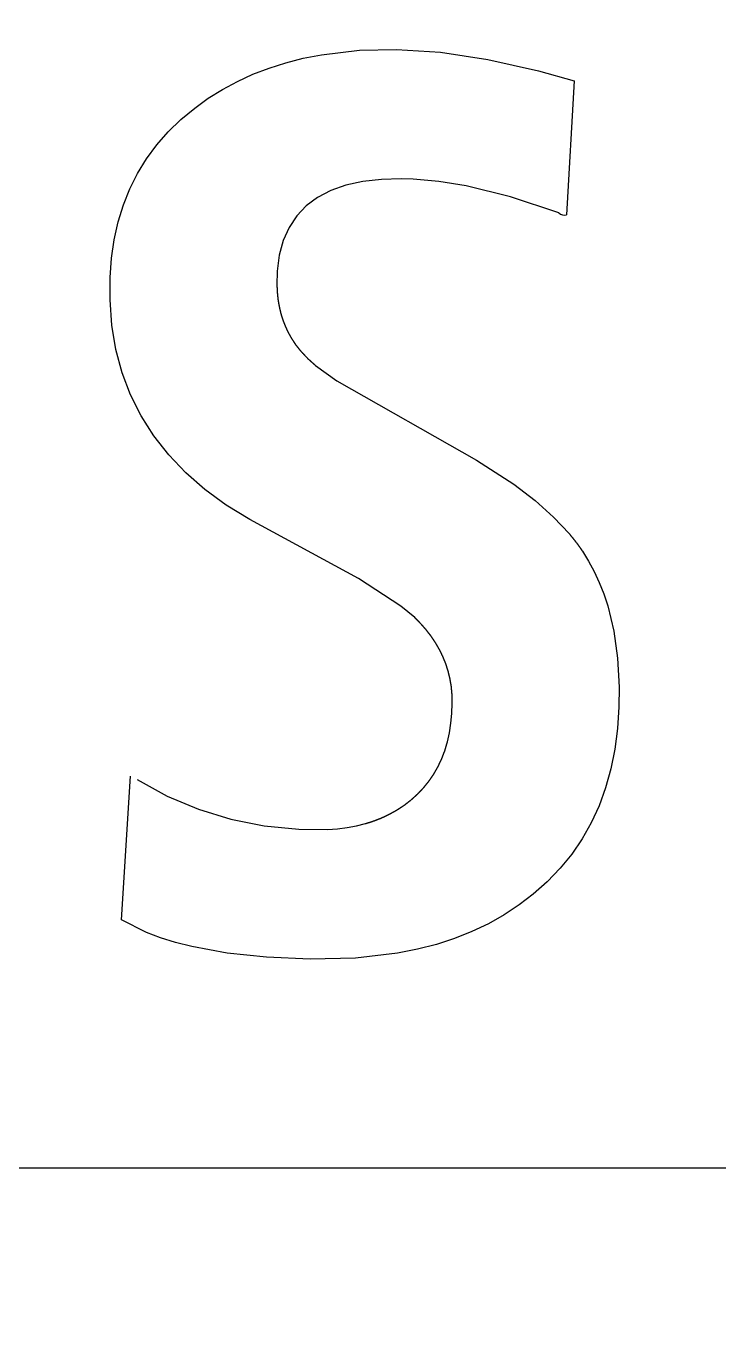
# Model space of a CAD drawing. Header units: millimetres. Extents: x -56261 to 196039, y 9480 to 100001.
# Drawn here: x 33830.381 to 33832.52, y 95866.64 to 95870.694 of the extents above; entities that cross this region are included whole.
import ezdxf

# ---------------------------------------------------------------- set-up
doc = ezdxf.new("R2010")
doc.units = ezdxf.units.MM
doc.set_wipeout_variables(frame=1)
doc.layers.add('SS-AIRCON', color=5, linetype='Continuous')
doc.layers.add('SS-TEXT', color=7, linetype='Continuous')

# ---------------------------------------------------------------- blocks, each defined once
blk = doc.blocks.new('I48T')
at = {"layer": 'SS-AIRCON', "color": 0, "linetype": 'Continuous'}
for p, q in [((-212.9999, -191.04143), (-202, -191.04143)), ((-209.244, -192.03148), (-209.1544, -192.01376)), ((-209.1544, -192.01376), (-208.9643, -191.9917)), ((-208.9643, -191.9917), (-208.7596, -191.98723)), ((-208.7596, -191.98723), (-208.5619, -191.9954)), ((-208.5619, -191.9954), (-208.3832, -192.01423)), ((-208.3832, -192.01423), (-208.2233, -192.04372)), ((-209.4904, -192.11147), (-209.412, -192.08033)), ((-209.412, -192.08033), (-209.3298, -192.05367)), ((-209.3298, -192.05367), (-209.244, -192.03148)), ((-208.2233, -192.04372), (-208.1505, -192.06247)), ((-208.1505, -192.06247), (-208.0824, -192.08389)), ((-208.0824, -192.08389), (-208.019, -192.10798)), ((-209.6362, -192.18719), (-209.5652, -192.14708)), ((-209.5652, -192.14708), (-209.4904, -192.11147)), ((-208.019, -192.10798), (-207.9064, -192.16418)), ((-209.7036, -192.23178), (-209.6362, -192.18719)), ((-207.9064, -192.16418), (-207.9459, -192.81343)), ((-209.7672, -192.28086), (-209.7036, -192.23178)), ((-209.8308, -192.33696), (-209.7672, -192.28086)), ((-209.8892, -192.39744), (-209.8308, -192.33696)), ((-209.9417, -192.46203), (-209.8892, -192.39744)), ((-209.9885, -192.53075), (-209.9417, -192.46203)), ((-210.0296, -192.60359), (-209.9885, -192.53075)), ((-210.0649, -192.68055), (-210.0296, -192.60359)), ((-208.968, -192.58944), (-209.0084, -192.59955)), ((-208.9259, -192.58162), (-208.968, -192.58944)), ((-208.8822, -192.57609), (-208.9259, -192.58162)), ((-208.8368, -192.57286), (-208.8822, -192.57609)), ((-208.7072, -192.57403), (-208.8368, -192.57286)), ((-208.5514, -192.58936), (-208.7072, -192.57403)), ((-208.4005, -192.6195), (-208.5514, -192.58936)), ((-208.2543, -192.66445), (-208.4005, -192.6195)), ((-210.0944, -192.76164), (-210.0649, -192.68055)), ((-208.1129, -192.72418), (-208.2543, -192.66445)), ((-207.9765, -192.79868), (-208.1129, -192.72418)), ((-210.1182, -192.84685), (-210.0944, -192.76164)), ((-210.1362, -192.93621), (-210.1182, -192.84685)), ((-210.1485, -193.0297), (-210.1362, -192.93621)), ((-209.3797, -192.96931), (-209.3889, -193.0103)), ((-210.155, -193.12732), (-210.1485, -193.0297)), ((-209.3889, -193.0103), (-209.3955, -193.05316)), ((-209.3996, -193.09788), (-209.4013, -193.14447)), ((-209.3955, -193.05316), (-209.3996, -193.09788)), ((-210.156, -193.21639), (-210.155, -193.12732)), ((-210.149, -193.34758), (-210.156, -193.21639)), ((-210.1316, -193.47017), (-210.149, -193.34758)), ((-210.104, -193.58418), (-210.1316, -193.47017)), ((-209.2315, -193.53136), (-209.1685, -193.58337)), ((-210.0863, -193.63796), (-210.104, -193.58418)), ((-209.1685, -193.58337), (-208.9778, -193.70816)), ((-210.0661, -193.6896), (-210.0863, -193.63796)), ((-210.0433, -193.73909), (-210.0661, -193.6896)), ((-210.0179, -193.78645), (-210.0433, -193.73909)), ((-208.9778, -193.70816), (-208.486, -193.97411)), ((-209.99, -193.83167), (-210.0179, -193.78645)), ((-209.8597, -193.98547), (-209.9309, -193.90955)), ((-209.7758, -194.06038), (-209.8597, -193.98547)), ((-208.486, -193.97411), (-208.3796, -194.03994)), ((-208.3796, -194.03994), (-208.283, -194.11068)), ((-209.6792, -194.1343), (-209.7758, -194.06038)), ((-209.5107, -194.2433), (-209.6792, -194.1343)), ((-208.283, -194.11068), (-208.1962, -194.18634)), ((-208.1962, -194.18634), (-208.1192, -194.26691)), ((-208.8789, -194.60178), (-209.5107, -194.2433)), ((-208.1192, -194.26691), (-208.052, -194.35238)), ((-208.052, -194.35238), (-207.9945, -194.44276)), ((-207.9945, -194.44276), (-207.9469, -194.53805)), ((-207.9469, -194.53805), (-207.909, -194.63824)), ((-208.7829, -194.67111), (-208.8789, -194.60178)), ((-207.909, -194.63824), (-207.881, -194.74333)), ((-207.881, -194.74333), (-207.8627, -194.85331)), ((-207.8627, -194.85331), (-207.8541, -194.96819)), ((-207.8541, -194.96819), (-207.8546, -195.06855)), ((-208.61, -195.09677), (-208.6084, -195.03397)), ((-208.6195, -195.16997), (-208.61, -195.09677)), ((-207.8546, -195.06855), (-207.861, -195.15582)), ((-208.6373, -195.23615), (-208.6195, -195.16997)), ((-207.861, -195.15582), (-207.8731, -195.23958)), ((-208.6635, -195.2953), (-208.6373, -195.23615)), ((-207.8731, -195.23958), (-207.891, -195.31983)), ((-209.9524, -195.95808), (-209.9184, -195.35156)), ((-208.741, -195.39249), (-208.698, -195.34741)), ((-208.698, -195.34741), (-208.6635, -195.2953)), ((-207.891, -195.31983), (-207.9144, -195.39657)), ((-209.8836, -195.36058), (-209.6652, -195.43315)), ((-208.7923, -195.43054), (-208.741, -195.39249)), ((-207.9144, -195.39657), (-207.9436, -195.46979)), ((-209.6652, -195.43315), (-209.4648, -195.48294)), ((-208.9199, -195.48555), (-208.8519, -195.46156)), ((-208.8519, -195.46156), (-208.7923, -195.43054)), ((-207.9436, -195.46979), (-207.9784, -195.5395)), ((-209.4648, -195.48294), (-209.341, -195.50349)), ((-209.341, -195.50349), (-209.2252, -195.51393)), ((-209.2252, -195.51393), (-209.1702, -195.51535)), ((-209.1702, -195.51535), (-209.081, -195.51244)), ((-209.081, -195.51244), (-208.9963, -195.50251)), ((-208.9963, -195.50251), (-208.9199, -195.48555)), ((-207.9784, -195.5395), (-208.019, -195.60569)), ((-208.019, -195.60569), (-208.0651, -195.66836)), ((-208.0651, -195.66836), (-208.117, -195.72751)), ((-208.117, -195.72751), (-208.1745, -195.78315)), ((-208.1745, -195.78315), (-208.2372, -195.8349)), ((-208.2985, -195.87918), (-208.3628, -195.91942)), ((-208.2372, -195.8349), (-208.2985, -195.87918)), ((-208.3628, -195.91942), (-208.43, -195.95561)), ((-209.7909, -196.00308), (-209.9524, -195.95808)), ((-209.5615, -196.0546), (-209.7909, -196.00308)), ((-208.5001, -195.98777), (-208.5731, -196.01588)), ((-208.43, -195.95561), (-208.5001, -195.98777)), ((-209.3476, -196.08693), (-209.5615, -196.0546)), ((-208.728, -196.06001), (-208.8098, -196.07602)), ((-208.6491, -196.03996), (-208.728, -196.06001)), ((-208.5731, -196.01588), (-208.6491, -196.03996)), ((-209.1493, -196.10005), (-209.3476, -196.08693)), ((-208.9822, -196.09597), (-209.1493, -196.10005)), ((-208.8098, -196.07602), (-208.9822, -196.09597))]:
    blk.add_line(p, q, dxfattribs=at)
for points in [[(-209.0472, -192.61212), (-209.0485, -192.6126, 0.0001138), (-209.0497, -192.61307, 0.0001139), (-209.0509, -192.61355, 0.0001139), (-209.0522, -192.61403, 0.0001139), (-209.0534, -192.61451, 0.0001139), (-209.0546, -192.61499, 0.0001139), (-209.0559, -192.61547, 0.0001139), (-209.0571, -192.61596, 0.000114), (-209.0583, -192.61644, 0.000114), (-209.0596, -192.61692, 0.000114), (-209.0608, -192.61741, 0.000114), (-209.0621, -192.61789, 0.000114), (-209.0633, -192.61837, 0.0001141), (-209.0645, -192.61886, 0.0001143), (-209.0657, -192.61934, 0.000114), (-209.067, -192.61983, 0.0001133), (-209.0682, -192.62032, 0.0001143), (-209.0694, -192.6208, 0.0001166), (-209.0707, -192.62129, 0.0001133), (-209.0719, -192.62178, 0.0001059), (-209.0731, -192.62227, 0.0001168), (-209.0744, -192.62276, 0.0001393), (-209.0756, -192.62326, 0.0001058), (-209.0768, -192.62374, 0.0000363), (-209.0779, -192.62417, 0.0001492), (-209.0793, -192.62472, 0.0002567), (-209.0814, -192.62557, 0.0001256), (-209.0842, -192.62669, 0.0000666)], [(-209.0085, -192.59968), (-209.0098, -192.60008, 0.0001075), (-209.0111, -192.60049, 0.0001075), (-209.0123, -192.60089, 0.0001074), (-209.0136, -192.6013, 0.0001073), (-209.0149, -192.60171, 0.0001073), (-209.0162, -192.60211, 0.0001072), (-209.0175, -192.60252, 0.0001071), (-209.0188, -192.60293, 0.0001071), (-209.0201, -192.60334, 0.000107), (-209.0214, -192.60375, 0.000107), (-209.0227, -192.60417, 0.0001069), (-209.024, -192.60458, 0.0001068), (-209.0253, -192.60499, 0.0001068), (-209.0265, -192.60541, 0.0001069), (-209.0278, -192.60582, 0.0001066), (-209.0291, -192.60624, 0.0001059), (-209.0304, -192.60665, 0.0001067), (-209.0317, -192.60707, 0.0001088), (-209.033, -192.60749, 0.0001057), (-209.0343, -192.6079, 0.0000986), (-209.0356, -192.60832, 0.0001088), (-209.0369, -192.60874, 0.0001295), (-209.0382, -192.60917, 0.0000983), (-209.0395, -192.60958, 0.0000337), (-209.0406, -192.60995, 0.0001385), (-209.0421, -192.61042, 0.000238), (-209.0443, -192.61116, 0.0001163), (-209.0472, -192.61212, 0.0000616)], [(-209.1539, -192.66295), (-209.1549, -192.66366, -0.0000504), (-209.156, -192.66437, -0.0000504), (-209.1571, -192.66508, -0.0000503), (-209.1582, -192.66579, -0.0000503), (-209.1592, -192.66651, -0.0000503), (-209.1603, -192.66722, -0.0000503), (-209.1614, -192.66793, -0.0000502), (-209.1625, -192.66864, -0.0000502), (-209.1635, -192.66935, -0.0000502), (-209.1646, -192.67006, -0.0000501), (-209.1657, -192.67077, -0.0000501), (-209.1668, -192.67148, -0.00005), (-209.1678, -192.67219, -0.00005), (-209.1689, -192.6729, -0.0000501), (-209.17, -192.67361, -0.00005), (-209.1711, -192.67433, -0.0000496), (-209.1722, -192.67504, -0.00005), (-209.1732, -192.67575, -0.000051), (-209.1743, -192.67646, -0.0000495), (-209.1754, -192.67717, -0.0000462), (-209.1765, -192.67787, -0.000051), (-209.1776, -192.67859, -0.0000607), (-209.1787, -192.67932, -0.0000461), (-209.1797, -192.68001, -0.0000158), (-209.1807, -192.68064, -0.0000649), (-209.1819, -192.68144, -0.0001116), (-209.1838, -192.68267, -0.0000545), (-209.1862, -192.68428, -0.0000289)], [(-209.1197, -192.64375), (-209.1209, -192.64439, 0.0001113), (-209.122, -192.64502, 0.0001113), (-209.1232, -192.64565, 0.0001113), (-209.1243, -192.64628, 0.0001113), (-209.1254, -192.64692, 0.0001112), (-209.1266, -192.64755, 0.0001112), (-209.1277, -192.64819, 0.0001112), (-209.1289, -192.64882, 0.0001112), (-209.13, -192.64946, 0.0001111), (-209.1311, -192.6501, 0.0001111), (-209.1323, -192.65073, 0.0001111), (-209.1334, -192.65137, 0.000111), (-209.1346, -192.65201, 0.0001111), (-209.1357, -192.65265, 0.0001112), (-209.1368, -192.65329, 0.0001109), (-209.138, -192.65393, 0.0001102), (-209.1391, -192.65457, 0.0001112), (-209.1402, -192.65521, 0.0001134), (-209.1414, -192.65585, 0.0001101), (-209.1425, -192.65649, 0.0001028), (-209.1436, -192.65713, 0.0001134), (-209.1448, -192.65778, 0.0001352), (-209.146, -192.65845, 0.0001026), (-209.1471, -192.65907, 0.0000352), (-209.1481, -192.65963, 0.0001447), (-209.1493, -192.66036, 0.0002488), (-209.1513, -192.66148, 0.0001216), (-209.1539, -192.66295, 0.0000644)], [(-209.0842, -192.62669), (-209.0854, -192.62725, 0.0001396), (-209.0866, -192.62782, 0.0001397), (-209.0878, -192.62838, 0.0001398), (-209.089, -192.62894, 0.0001399), (-209.0902, -192.6295, 0.00014), (-209.0914, -192.63007, 0.0001401), (-209.0925, -192.63063, 0.0001402), (-209.0937, -192.6312, 0.0001402), (-209.0949, -192.63176, 0.0001403), (-209.0961, -192.63233, 0.0001404), (-209.0973, -192.6329, 0.0001405), (-209.0985, -192.63346, 0.0001405), (-209.0997, -192.63403, 0.0001407), (-209.1009, -192.6346, 0.000141), (-209.1021, -192.63517, 0.0001408), (-209.1032, -192.63574, 0.00014), (-209.1044, -192.63631, 0.0001413), (-209.1056, -192.63688, 0.0001442), (-209.1068, -192.63745, 0.0001402), (-209.108, -192.63802, 0.000131), (-209.1091, -192.63858, 0.0001447), (-209.1103, -192.63916, 0.0001726), (-209.1115, -192.63975, 0.0001311), (-209.1127, -192.64031, 0.000045), (-209.1137, -192.64081, 0.000185), (-209.115, -192.64145, 0.0003187), (-209.1171, -192.64245, 0.000156), (-209.1197, -192.64375, 0.0000827)], [(-209.2456, -192.7344), (-209.2465, -192.73533, 0.0001593), (-209.2474, -192.73626, 0.0001593), (-209.2483, -192.73718, 0.0001592), (-209.2492, -192.73811, 0.0001592), (-209.2501, -192.73904, 0.0001592), (-209.251, -192.73997, 0.0001591), (-209.2518, -192.7409, 0.0001591), (-209.2527, -192.74183, 0.0001591), (-209.2536, -192.74276, 0.0001591), (-209.2545, -192.7437, 0.000159), (-209.2554, -192.74463, 0.000159), (-209.2563, -192.74556, 0.0001589), (-209.2572, -192.7465, 0.000159), (-209.2581, -192.74743, 0.0001592), (-209.259, -192.74837, 0.0001588), (-209.2599, -192.74931, 0.0001578), (-209.2608, -192.75024, 0.0001591), (-209.2616, -192.75118, 0.0001623), (-209.2625, -192.75212, 0.0001577), (-209.2634, -192.75306, 0.0001472), (-209.2643, -192.75399, 0.0001624), (-209.2652, -192.75494, 0.0001936), (-209.2661, -192.75591, 0.0001469), (-209.267, -192.75682, 0.0000504), (-209.2677, -192.75765, 0.0002071), (-209.2687, -192.75871, 0.0003563), (-209.2702, -192.76034, 0.0001741), (-209.2722, -192.76249, 0.0000923)], [(-209.2168, -192.7081), (-209.2178, -192.70897, 0.0000343), (-209.2187, -192.70985, 0.0000344), (-209.2197, -192.71072, 0.0000344), (-209.2206, -192.7116, 0.0000344), (-209.2216, -192.71248, 0.0000344), (-209.2226, -192.71335, 0.0000344), (-209.2235, -192.71423, 0.0000344), (-209.2245, -192.71511, 0.0000344), (-209.2255, -192.71598, 0.0000344), (-209.2264, -192.71686, 0.0000344), (-209.2274, -192.71774, 0.0000344), (-209.2283, -192.71861, 0.0000344), (-209.2293, -192.71949, 0.0000344), (-209.2303, -192.72037, 0.0000345), (-209.2312, -192.72124, 0.0000344), (-209.2322, -192.72212, 0.0000342), (-209.2331, -192.723, 0.0000345), (-209.2341, -192.72387, 0.0000352), (-209.2351, -192.72475, 0.0000342), (-209.236, -192.72563, 0.000032), (-209.237, -192.7265, 0.0000353), (-209.2379, -192.72738, 0.0000421), (-209.2389, -192.72829, 0.0000319), (-209.2398, -192.72914, 0.000011), (-209.2407, -192.7299, 0.000045), (-209.2418, -192.73089, 0.0000775), (-209.2434, -192.73241, 0.0000379), (-209.2456, -192.7344, 0.0000201)], [(-209.1862, -192.68428), (-209.1872, -192.68508, -0.0001168), (-209.1882, -192.68588, -0.0001168), (-209.1893, -192.68668, -0.0001168), (-209.1903, -192.68748, -0.0001168), (-209.1913, -192.68828, -0.0001168), (-209.1923, -192.68907, -0.0001168), (-209.1933, -192.68987, -0.0001168), (-209.1943, -192.69067, -0.0001168), (-209.1954, -192.69147, -0.0001168), (-209.1964, -192.69226, -0.0001168), (-209.1974, -192.69306, -0.0001167), (-209.1984, -192.69385, -0.0001167), (-209.1994, -192.69465, -0.0001167), (-209.2004, -192.69544, -0.0001169), (-209.2015, -192.69624, -0.0001166), (-209.2025, -192.69703, -0.0001159), (-209.2035, -192.69782, -0.0001169), (-209.2045, -192.69862, -0.0001193), (-209.2055, -192.69941, -0.0001159), (-209.2066, -192.7002, -0.0001082), (-209.2076, -192.70099, -0.0001194), (-209.2086, -192.70178, -0.0001423), (-209.2097, -192.7026, -0.000108), (-209.2106, -192.70337, -0.0000371), (-209.2115, -192.70406, -0.0001523), (-209.2127, -192.70494, -0.0002621), (-209.2145, -192.70631, -0.0001281), (-209.2168, -192.7081, -0.0000679)], [(-209.2964, -192.79235), (-209.2971, -192.79339, 0.0000763), (-209.2979, -192.79444, 0.0000762), (-209.2986, -192.79549, 0.0000762), (-209.2993, -192.79654, 0.0000762), (-209.3, -192.79759, 0.0000761), (-209.3008, -192.79864, 0.0000761), (-209.3015, -192.79969, 0.000076), (-209.3022, -192.80074, 0.000076), (-209.3029, -192.80179, 0.000076), (-209.3037, -192.80284, 0.0000759), (-209.3044, -192.80389, 0.0000759), (-209.3051, -192.80495, 0.0000758), (-209.3058, -192.806, 0.0000758), (-209.3066, -192.80705, 0.0000759), (-209.3073, -192.80811, 0.0000757), (-209.308, -192.80916, 0.0000752), (-209.3087, -192.81022, 0.0000758), (-209.3094, -192.81127, 0.0000773), (-209.3102, -192.81233, 0.0000751), (-209.3109, -192.81339, 0.0000701), (-209.3116, -192.81444, 0.0000773), (-209.3123, -192.8155, 0.0000921), (-209.3131, -192.81659, 0.0000699), (-209.3138, -192.81762, 0.000024), (-209.3144, -192.81855, 0.0000985), (-209.3152, -192.81974, 0.0001693), (-209.3165, -192.82158, 0.0000827), (-209.3181, -192.82398, 0.0000438)], [(-209.2722, -192.76249), (-209.2731, -192.76347, 0.0001371), (-209.2739, -192.76446, 0.0001371), (-209.2747, -192.76544, 0.000137), (-209.2755, -192.76643, 0.0001369), (-209.2763, -192.76742, 0.0001368), (-209.2771, -192.76841, 0.0001368), (-209.2779, -192.76939, 0.0001367), (-209.2787, -192.77038, 0.0001366), (-209.2795, -192.77137, 0.0001366), (-209.2803, -192.77237, 0.0001365), (-209.2811, -192.77336, 0.0001364), (-209.282, -192.77435, 0.0001363), (-209.2828, -192.77534, 0.0001363), (-209.2836, -192.77634, 0.0001364), (-209.2844, -192.77733, 0.000136), (-209.2852, -192.77833, 0.0001351), (-209.286, -192.77933, 0.0001362), (-209.2868, -192.78032, 0.0001389), (-209.2876, -192.78132, 0.0001349), (-209.2884, -192.78232, 0.0001259), (-209.2892, -192.78331, 0.0001389), (-209.29, -192.78432, 0.0001654), (-209.2908, -192.78535, 0.0001255), (-209.2916, -192.78632, 0.0000431), (-209.2923, -192.7872, 0.0001769), (-209.2932, -192.78833, 0.000304), (-209.2946, -192.79007, 0.0001485), (-209.2964, -192.79235, 0.0000787)], [(-209.3373, -192.8574), (-209.3379, -192.85858, -0.0000634), (-209.3384, -192.85977, -0.0000634), (-209.339, -192.86096, -0.0000634), (-209.3395, -192.86214, -0.0000634), (-209.3401, -192.86333, -0.0000634), (-209.3406, -192.86452, -0.0000634), (-209.3412, -192.8657, -0.0000634), (-209.3417, -192.86689, -0.0000634), (-209.3423, -192.86807, -0.0000634), (-209.3428, -192.86926, -0.0000634), (-209.3434, -192.87044, -0.0000634), (-209.344, -192.87163, -0.0000633), (-209.3445, -192.87281, -0.0000634), (-209.3451, -192.874, -0.0000635), (-209.3456, -192.87518, -0.0000633), (-209.3462, -192.87637, -0.0000629), (-209.3467, -192.87755, -0.0000635), (-209.3473, -192.87874, -0.0000648), (-209.3479, -192.87993, -0.0000629), (-209.3484, -192.88111, -0.0000588), (-209.349, -192.88228, -0.0000648), (-209.3495, -192.88348, -0.0000773), (-209.3501, -192.8847, -0.0000587), (-209.3506, -192.88584, -0.0000201), (-209.3511, -192.88688, -0.0000827), (-209.3518, -192.88821, -0.0001424), (-209.3527, -192.89026, -0.0000696), (-209.354, -192.89295, -0.0000369)], [(-209.3181, -192.82398), (-209.3187, -192.8251, -0.0000172), (-209.3194, -192.82621, -0.0000172), (-209.32, -192.82733, -0.0000172), (-209.3207, -192.82844, -0.0000172), (-209.3213, -192.82955, -0.0000172), (-209.3219, -192.83067, -0.0000172), (-209.3226, -192.83178, -0.0000172), (-209.3232, -192.8329, -0.0000172), (-209.3239, -192.83401, -0.0000172), (-209.3245, -192.83513, -0.0000172), (-209.3251, -192.83624, -0.0000172), (-209.3258, -192.83735, -0.0000172), (-209.3264, -192.83847, -0.0000172), (-209.3271, -192.83958, -0.0000172), (-209.3277, -192.8407, -0.0000172), (-209.3283, -192.84181, -0.0000171), (-209.329, -192.84292, -0.0000172), (-209.3296, -192.84404, -0.0000176), (-209.3303, -192.84515, -0.0000171), (-209.3309, -192.84626, -0.0000159), (-209.3315, -192.84737, -0.0000176), (-209.3322, -192.84849, -0.000021), (-209.3328, -192.84964, -0.0000159), (-209.3335, -192.85072, -0.0000055), (-209.334, -192.85169, -0.0000225), (-209.3347, -192.85294, -0.0000387), (-209.3358, -192.85487, -0.0000189), (-209.3373, -192.8574, -0.00001)], [(-209.354, -192.89295), (-209.3545, -192.89419, -0.000084), (-209.3549, -192.89543, -0.0000839), (-209.3554, -192.89667, -0.0000839), (-209.3559, -192.89791, -0.0000838), (-209.3563, -192.89915, -0.0000837), (-209.3568, -192.90039, -0.0000837), (-209.3573, -192.90163, -0.0000836), (-209.3577, -192.90287, -0.0000836), (-209.3582, -192.90412, -0.0000835), (-209.3587, -192.90536, -0.0000835), (-209.3592, -192.9066, -0.0000834), (-209.3596, -192.90784, -0.0000833), (-209.3601, -192.90909, -0.0000833), (-209.3606, -192.91033, -0.0000834), (-209.3611, -192.91158, -0.0000831), (-209.3615, -192.91282, -0.0000825), (-209.362, -192.91406, -0.0000832), (-209.3625, -192.91531, -0.0000848), (-209.363, -192.91656, -0.0000824), (-209.3634, -192.9178, -0.0000768), (-209.3639, -192.91904, -0.0000848), (-209.3644, -192.92029, -0.000101), (-209.3649, -192.92158, -0.0000766), (-209.3653, -192.92279, -0.0000263), (-209.3658, -192.92388, -0.0001079), (-209.3663, -192.92528, -0.0001854), (-209.3671, -192.92744, -0.0000906), (-209.3682, -192.93027, -0.000048)], [(-209.3682, -192.93027), (-209.3686, -192.93157, -0.0000017), (-209.369, -192.93287, -0.0000017), (-209.3694, -192.93417, -0.0000017), (-209.3697, -192.93547, -0.0000017), (-209.3701, -192.93677, -0.0000017), (-209.3705, -192.93807, -0.0000017), (-209.3709, -192.93937, -0.0000017), (-209.3713, -192.94067, -0.0000017), (-209.3716, -192.94197, -0.0000017), (-209.372, -192.94327, -0.0000017), (-209.3724, -192.94457, -0.0000017), (-209.3728, -192.94588, -0.0000017), (-209.3731, -192.94718, -0.0000017), (-209.3735, -192.94848, -0.0000017), (-209.3739, -192.94978, -0.0000017), (-209.3743, -192.95109, -0.0000017), (-209.3747, -192.95239, -0.0000017), (-209.375, -192.9537, -0.0000017), (-209.3754, -192.955, -0.0000017), (-209.3758, -192.95631, -0.0000016), (-209.3762, -192.9576, -0.0000017), (-209.3766, -192.95892, -0.0000021), (-209.377, -192.96026, -0.0000016), (-209.3773, -192.96153, -0.0000005), (-209.3777, -192.96267, -0.0000022), (-209.3781, -192.96414, -0.0000038), (-209.3787, -192.96641, -0.0000018), (-209.3796, -192.96937, -0.000001)], [(-209.4013, -193.14463), (-209.4013, -193.1459, -0.000049), (-209.4012, -193.14718, -0.000049), (-209.4012, -193.14845, -0.000049), (-209.4012, -193.14973, -0.000049), (-209.4012, -193.15101, -0.000049), (-209.4011, -193.15228, -0.0000489), (-209.4011, -193.15356, -0.0000489), (-209.4011, -193.15484, -0.0000489), (-209.4011, -193.15612, -0.0000489), (-209.401, -193.15739, -0.0000489), (-209.401, -193.15867, -0.0000488), (-209.401, -193.15995, -0.0000488), (-209.401, -193.16123, -0.0000488), (-209.4009, -193.16251, -0.0000489), (-209.4009, -193.16379, -0.0000487), (-209.4009, -193.16507, -0.0000484), (-209.4009, -193.16635, -0.0000488), (-209.4008, -193.16763, -0.0000498), (-209.4008, -193.16891, -0.0000483), (-209.4008, -193.17019, -0.0000451), (-209.4008, -193.17146, -0.0000498), (-209.4007, -193.17275, -0.0000593), (-209.4007, -193.17408, -0.000045), (-209.4007, -193.17532, -0.0000154), (-209.4007, -193.17644, -0.0000634), (-209.4007, -193.17788, -0.0001091), (-209.4006, -193.18011, -0.0000533), (-209.4006, -193.18302, -0.0000282)], [(-209.4006, -193.18302), (-209.4005, -193.18421, -0.0001126), (-209.4003, -193.18541, -0.0001126), (-209.4002, -193.18661, -0.0001126), (-209.4001, -193.1878, -0.0001126), (-209.4, -193.189, -0.0001126), (-209.3999, -193.19019, -0.0001126), (-209.3998, -193.19139, -0.0001126), (-209.3997, -193.19259, -0.0001126), (-209.3996, -193.19378, -0.0001126), (-209.3995, -193.19498, -0.0001126), (-209.3993, -193.19618, -0.0001126), (-209.3992, -193.19737, -0.0001126), (-209.3991, -193.19857, -0.0001127), (-209.399, -193.19977, -0.0001129), (-209.3989, -193.20096, -0.0001126), (-209.3988, -193.20216, -0.0001119), (-209.3987, -193.20336, -0.0001129), (-209.3986, -193.20455, -0.0001152), (-209.3985, -193.20575, -0.0001119), (-209.3984, -193.20695, -0.0001045), (-209.3983, -193.20814, -0.0001153), (-209.3982, -193.20934, -0.0001375), (-209.3981, -193.21058, -0.0001043), (-209.398, -193.21174, -0.0000358), (-209.3979, -193.21279, -0.0001472), (-209.3978, -193.21413, -0.0002533), (-209.3976, -193.2162, -0.0001238), (-209.3974, -193.21892, -0.0000656)], [(-209.3974, -193.21892), (-209.3972, -193.22009, -0.0000214), (-209.397, -193.22125, -0.0000214), (-209.3968, -193.22242, -0.0000214), (-209.3966, -193.22359, -0.0000213), (-209.3964, -193.22476, -0.0000213), (-209.3962, -193.22593, -0.0000213), (-209.396, -193.22709, -0.0000213), (-209.3958, -193.22826, -0.0000213), (-209.3956, -193.22943, -0.0000213), (-209.3954, -193.2306, -0.0000213), (-209.3952, -193.23178, -0.0000212), (-209.395, -193.23295, -0.0000212), (-209.3948, -193.23412, -0.0000212), (-209.3946, -193.23529, -0.0000212), (-209.3944, -193.23646, -0.0000212), (-209.3942, -193.23764, -0.000021), (-209.394, -193.23881, -0.0000212), (-209.3937, -193.23999, -0.0000216), (-209.3935, -193.24116, -0.000021), (-209.3933, -193.24234, -0.0000196), (-209.3931, -193.2435, -0.0000216), (-209.3929, -193.24469, -0.0000257), (-209.3927, -193.2459, -0.0000195), (-209.3925, -193.24704, -0.0000067), (-209.3924, -193.24807, -0.0000275), (-209.3921, -193.2494, -0.0000472), (-209.3918, -193.25144, -0.000023), (-209.3913, -193.25411, -0.0000122)], [(-209.3913, -193.25411), (-209.3911, -193.25524, 0.0000881), (-209.3908, -193.25638, 0.000088), (-209.3905, -193.25751, 0.000088), (-209.3903, -193.25864, 0.0000879), (-209.39, -193.25978, 0.0000878), (-209.3897, -193.26091, 0.0000877), (-209.3895, -193.26204, 0.0000877), (-209.3892, -193.26318, 0.0000876), (-209.3889, -193.26431, 0.0000875), (-209.3887, -193.26545, 0.0000875), (-209.3884, -193.26659, 0.0000874), (-209.3881, -193.26772, 0.0000872), (-209.3878, -193.26886, 0.0000872), (-209.3876, -193.26999, 0.0000873), (-209.3873, -193.27113, 0.000087), (-209.387, -193.27227, 0.0000864), (-209.3868, -193.27341, 0.0000871), (-209.3865, -193.27455, 0.0000888), (-209.3862, -193.27569, 0.0000862), (-209.3859, -193.27682, 0.0000804), (-209.3857, -193.27796, 0.0000887), (-209.3854, -193.2791, 0.0001056), (-209.3851, -193.28028, 0.0000801), (-209.3848, -193.28139, 0.0000275), (-209.3846, -193.28238, 0.0001129), (-209.3843, -193.28367, 0.0001939), (-209.3838, -193.28565, 0.0000947), (-209.3832, -193.28824, 0.0000501)], [(-209.3832, -193.28824), (-209.3828, -193.28936, 0.0000687), (-209.3825, -193.29047, 0.0000687), (-209.3821, -193.29159, 0.0000687), (-209.3818, -193.2927, 0.0000687), (-209.3814, -193.29382, 0.0000688), (-209.381, -193.29494, 0.0000688), (-209.3807, -193.29605, 0.0000688), (-209.3803, -193.29717, 0.0000688), (-209.38, -193.29828, 0.0000688), (-209.3796, -193.2994, 0.0000688), (-209.3793, -193.30051, 0.0000688), (-209.3789, -193.30163, 0.0000688), (-209.3786, -193.30274, 0.0000689), (-209.3782, -193.30385, 0.000069), (-209.3779, -193.30497, 0.0000689), (-209.3775, -193.30608, 0.0000684), (-209.3771, -193.3072, 0.000069), (-209.3768, -193.30831, 0.0000705), (-209.3764, -193.30942, 0.0000685), (-209.3761, -193.31054, 0.0000639), (-209.3757, -193.31164, 0.0000706), (-209.3754, -193.31276, 0.0000842), (-209.375, -193.31391, 0.0000639), (-209.3746, -193.31499, 0.0000219), (-209.3743, -193.31596, 0.0000901), (-209.3739, -193.31721, 0.0001552), (-209.3733, -193.31913, 0.0000759), (-209.3725, -193.32165, 0.0000402)], [(-209.3725, -193.32165), (-209.3721, -193.32275, 0.0000531), (-209.3716, -193.32385, 0.0000531), (-209.3712, -193.32494, 0.0000531), (-209.3707, -193.32604, 0.0000532), (-209.3703, -193.32714, 0.0000532), (-209.3699, -193.32823, 0.0000533), (-209.3694, -193.32932, 0.0000533), (-209.369, -193.33042, 0.0000533), (-209.3686, -193.33151, 0.0000534), (-209.3681, -193.3326, 0.0000534), (-209.3677, -193.3337, 0.0000535), (-209.3672, -193.33479, 0.0000535), (-209.3668, -193.33588, 0.0000536), (-209.3664, -193.33697, 0.0000537), (-209.3659, -193.33806, 0.0000536), (-209.3655, -193.33915, 0.0000533), (-209.365, -193.34024, 0.0000538), (-209.3646, -193.34133, 0.0000549), (-209.3642, -193.34242, 0.0000534), (-209.3637, -193.34351, 0.0000499), (-209.3633, -193.34458, 0.0000551), (-209.3629, -193.34568, 0.0000658), (-209.3624, -193.3468, 0.00005), (-209.362, -193.34785, 0.0000172), (-209.3616, -193.3488, 0.0000705), (-209.3611, -193.35002, 0.0001216), (-209.3603, -193.3519, 0.0000595), (-209.3593, -193.35436, 0.0000316)], [(-209.3593, -193.35436), (-209.3588, -193.35543, 0.000031), (-209.3583, -193.3565, 0.000031), (-209.3578, -193.35758, 0.0000311), (-209.3573, -193.35865, 0.0000311), (-209.3567, -193.35972, 0.0000311), (-209.3562, -193.36079, 0.0000311), (-209.3557, -193.36186, 0.0000312), (-209.3552, -193.36293, 0.0000312), (-209.3546, -193.364, 0.0000312), (-209.3541, -193.36507, 0.0000312), (-209.3536, -193.36614, 0.0000313), (-209.3531, -193.36721, 0.0000313), (-209.3526, -193.36828, 0.0000313), (-209.352, -193.36934, 0.0000314), (-209.3515, -193.37041, 0.0000314), (-209.351, -193.37148, 0.0000312), (-209.3505, -193.37254, 0.0000315), (-209.3499, -193.37361, 0.0000321), (-209.3494, -193.37467, 0.0000313), (-209.3489, -193.37574, 0.0000292), (-209.3484, -193.37679, 0.0000323), (-209.3479, -193.37786, 0.0000385), (-209.3473, -193.37896, 0.0000293), (-209.3468, -193.37999, 0.00001), (-209.3464, -193.38092, 0.0000413), (-209.3458, -193.38211, 0.0000712), (-209.3449, -193.38395, 0.0000348), (-209.3437, -193.38635, 0.0000185)], [(-209.3437, -193.38635), (-209.3431, -193.3874, -0.00001), (-209.3425, -193.38844, -0.00001), (-209.3419, -193.38949, -0.00001), (-209.3413, -193.39053, -0.00001), (-209.3407, -193.39158, -0.00001), (-209.3401, -193.39262, -0.00001), (-209.3395, -193.39367, -0.00001), (-209.3389, -193.39471, -0.00001), (-209.3382, -193.39575, -0.00001), (-209.3376, -193.3968, -0.00001), (-209.337, -193.39784, -0.00001), (-209.3364, -193.39889, -0.00001), (-209.3358, -193.39993, -0.00001), (-209.3352, -193.40097, -0.00001), (-209.3346, -193.40202, -0.00001), (-209.334, -193.40306, -0.00001), (-209.3334, -193.4041, -0.0000101), (-209.3328, -193.40514, -0.0000103), (-209.3322, -193.40619, -0.00001), (-209.3316, -193.40723, -0.0000093), (-209.331, -193.40826, -0.0000103), (-209.3304, -193.40931, -0.0000123), (-209.3298, -193.41038, -0.0000093), (-209.3292, -193.41139, -0.0000032), (-209.3287, -193.4123, -0.0000132), (-209.328, -193.41347, -0.0000227), (-209.3269, -193.41527, -0.0000111), (-209.3256, -193.41763, -0.0000059)], [(-209.3256, -193.41763), (-209.3249, -193.41865, -0.0000757), (-209.3242, -193.41966, -0.0000757), (-209.3235, -193.42067, -0.0000756), (-209.3228, -193.42169, -0.0000756), (-209.3221, -193.4227, -0.0000756), (-209.3214, -193.42372, -0.0000756), (-209.3207, -193.42473, -0.0000755), (-209.3201, -193.42575, -0.0000755), (-209.3194, -193.42677, -0.0000755), (-209.3187, -193.42778, -0.0000755), (-209.318, -193.4288, -0.0000754), (-209.3173, -193.42982, -0.0000754), (-209.3166, -193.43084, -0.0000754), (-209.3159, -193.43186, -0.0000755), (-209.3152, -193.43287, -0.0000753), (-209.3146, -193.43389, -0.0000748), (-209.3139, -193.43491, -0.0000754), (-209.3132, -193.43593, -0.0000769), (-209.3125, -193.43696, -0.0000747), (-209.3118, -193.43797, -0.0000697), (-209.3111, -193.43899, -0.0000769), (-209.3104, -193.44002, -0.0000917), (-209.3097, -193.44107, -0.0000695), (-209.3091, -193.44206, -0.0000239), (-209.3085, -193.44296, -0.000098), (-209.3077, -193.44411, -0.0001686), (-209.3065, -193.44588, -0.0000824), (-209.305, -193.4482, -0.0000436)], [(-209.305, -193.4482), (-209.3042, -193.44918, -0.0000795), (-209.3034, -193.45016, -0.0000794), (-209.3026, -193.45113, -0.0000794), (-209.3019, -193.45211, -0.0000794), (-209.3011, -193.45309, -0.0000793), (-209.3003, -193.45407, -0.0000793), (-209.2996, -193.45505, -0.0000792), (-209.2988, -193.45603, -0.0000792), (-209.298, -193.45701, -0.0000791), (-209.2972, -193.45799, -0.0000791), (-209.2965, -193.45897, -0.0000791), (-209.2957, -193.45995, -0.000079), (-209.2949, -193.46093, -0.000079), (-209.2942, -193.46192, -0.0000791), (-209.2934, -193.4629, -0.0000788), (-209.2926, -193.46388, -0.0000783), (-209.2918, -193.46487, -0.000079), (-209.2911, -193.46585, -0.0000805), (-209.2903, -193.46684, -0.0000782), (-209.2895, -193.46782, -0.000073), (-209.2888, -193.4688, -0.0000805), (-209.288, -193.4698, -0.0000959), (-209.2872, -193.47081, -0.0000727), (-209.2865, -193.47177, -0.000025), (-209.2858, -193.47264, -0.0001025), (-209.2849, -193.47375, -0.0001762), (-209.2836, -193.47546, -0.0000861), (-209.2818, -193.47771, -0.0000456)], [(-209.2818, -193.47771), (-209.281, -193.47867, -0.0000094), (-209.2801, -193.47962, -0.0000094), (-209.2793, -193.48058, -0.0000093), (-209.2784, -193.48154, -0.0000093), (-209.2776, -193.4825, -0.0000093), (-209.2767, -193.48346, -0.0000093), (-209.2759, -193.48442, -0.0000093), (-209.275, -193.48537, -0.0000093), (-209.2742, -193.48633, -0.0000093), (-209.2733, -193.48729, -0.0000093), (-209.2725, -193.48825, -0.0000093), (-209.2716, -193.48921, -0.0000093), (-209.2708, -193.49017, -0.0000093), (-209.2699, -193.49113, -0.0000093), (-209.2691, -193.49209, -0.0000093), (-209.2682, -193.49305, -0.0000093), (-209.2674, -193.49401, -0.0000093), (-209.2665, -193.49497, -0.0000095), (-209.2656, -193.49593, -0.0000092), (-209.2648, -193.49689, -0.0000086), (-209.2639, -193.49784, -0.0000095), (-209.2631, -193.49881, -0.0000114), (-209.2622, -193.4998, -0.0000086), (-209.2614, -193.50073, -0.000003), (-209.2606, -193.50157, -0.0000121), (-209.2597, -193.50266, -0.0000209), (-209.2582, -193.50432, -0.0000102), (-209.2563, -193.5065, -0.0000054)], [(-209.2563, -193.5065), (-209.2554, -193.50733, 0.0000518), (-209.2546, -193.50816, 0.0000518), (-209.2538, -193.50899, 0.0000518), (-209.253, -193.50982, 0.0000517), (-209.2521, -193.51065, 0.0000517), (-209.2513, -193.51147, 0.0000517), (-209.2505, -193.5123, 0.0000516), (-209.2497, -193.51313, 0.0000516), (-209.2488, -193.51396, 0.0000516), (-209.248, -193.51479, 0.0000516), (-209.2472, -193.51562, 0.0000515), (-209.2463, -193.51645, 0.0000515), (-209.2455, -193.51728, 0.0000515), (-209.2447, -193.51811, 0.0000515), (-209.2439, -193.51894, 0.0000514), (-209.243, -193.51977, 0.000051), (-209.2422, -193.52059, 0.0000514), (-209.2414, -193.52142, 0.0000525), (-209.2405, -193.52226, 0.0000509), (-209.2397, -193.52308, 0.0000475), (-209.2389, -193.52391, 0.0000524), (-209.238, -193.52474, 0.0000625), (-209.2372, -193.5256, 0.0000474), (-209.2364, -193.5264, 0.0000163), (-209.2356, -193.52713, 0.0000668), (-209.2347, -193.52806, 0.0001148), (-209.2333, -193.5295, 0.0000561), (-209.2314, -193.53139, 0.0000297)], [(-209.9619, -193.87123), (-209.9628, -193.86991, 0.0000311), (-209.9637, -193.86859, 0.0000311), (-209.9647, -193.86727, 0.0000311), (-209.9656, -193.86595, 0.0000312), (-209.9666, -193.86463, 0.0000312), (-209.9675, -193.86332, 0.0000312), (-209.9684, -193.862, 0.0000312), (-209.9694, -193.86068, 0.0000312), (-209.9703, -193.85936, 0.0000312), (-209.9712, -193.85805, 0.0000312), (-209.9722, -193.85673, 0.0000312), (-209.9731, -193.85542, 0.0000312), (-209.974, -193.8541, 0.0000312), (-209.975, -193.85278, 0.0000313), (-209.9759, -193.85147, 0.0000312), (-209.9768, -193.85015, 0.000031), (-209.9778, -193.84884, 0.0000313), (-209.9787, -193.84752, 0.0000319), (-209.9797, -193.84621, 0.000031), (-209.9806, -193.84489, 0.000029), (-209.9815, -193.84359, 0.000032), (-209.9825, -193.84227, 0.0000381), (-209.9834, -193.84091, 0.000029), (-209.9843, -193.83964, 0.0000099), (-209.9852, -193.83849, 0.0000408), (-209.9862, -193.83702, 0.0000703), (-209.9878, -193.83474, 0.0000344), (-209.99, -193.83177, 0.0000182)], [(-209.931, -193.90962), (-209.932, -193.90833, 0.0000419), (-209.933, -193.90705, 0.0000419), (-209.934, -193.90577, 0.0000419), (-209.9351, -193.90449, 0.0000419), (-209.9361, -193.90321, 0.0000419), (-209.9371, -193.90193, 0.0000419), (-209.9382, -193.90064, 0.0000419), (-209.9392, -193.89936, 0.0000419), (-209.9402, -193.89808, 0.0000419), (-209.9412, -193.8968, 0.0000419), (-209.9423, -193.89552, 0.0000419), (-209.9433, -193.89424, 0.0000419), (-209.9443, -193.89296, 0.0000419), (-209.9454, -193.89168, 0.000042), (-209.9464, -193.8904, 0.0000419), (-209.9474, -193.88912, 0.0000416), (-209.9485, -193.88784, 0.000042), (-209.9495, -193.88656, 0.0000429), (-209.9505, -193.88528, 0.0000416), (-209.9515, -193.88401, 0.0000389), (-209.9526, -193.88274, 0.0000429), (-209.9536, -193.88145, 0.0000511), (-209.9547, -193.88013, 0.0000388), (-209.9557, -193.87889, 0.0000133), (-209.9566, -193.87777, 0.0000548), (-209.9577, -193.87634, 0.0000942), (-209.9595, -193.87412, 0.0000461), (-209.9619, -193.87123, 0.0000244)], [(-208.7476, -194.70269), (-208.7487, -194.70164, 0.0000308), (-208.7499, -194.70059, 0.0000308), (-208.7511, -194.69954, 0.0000308), (-208.7523, -194.69849, 0.0000308), (-208.7534, -194.69744, 0.0000307), (-208.7546, -194.69638, 0.0000307), (-208.7558, -194.69533, 0.0000307), (-208.757, -194.69428, 0.0000307), (-208.7582, -194.69323, 0.0000306), (-208.7594, -194.69217, 0.0000306), (-208.7605, -194.69112, 0.0000306), (-208.7617, -194.69007, 0.0000306), (-208.7629, -194.68901, 0.0000306), (-208.7641, -194.68796, 0.0000306), (-208.7653, -194.6869, 0.0000305), (-208.7665, -194.68585, 0.0000303), (-208.7676, -194.68479, 0.0000305), (-208.7688, -194.68374, 0.0000311), (-208.77, -194.68268, 0.0000302), (-208.7712, -194.68163, 0.0000282), (-208.7724, -194.68058, 0.0000311), (-208.7736, -194.67951, 0.000037), (-208.7748, -194.67842, 0.0000281), (-208.776, -194.6774, 0.0000096), (-208.777, -194.67648, 0.0000395), (-208.7783, -194.67529, 0.0000679), (-208.7804, -194.67345, 0.0000332), (-208.7831, -194.67105, 0.0000176)], [(-208.7106, -194.74251), (-208.7118, -194.74118, -0.0000275), (-208.7131, -194.73986, -0.0000275), (-208.7143, -194.73854, -0.0000275), (-208.7155, -194.73722, -0.0000275), (-208.7167, -194.7359, -0.0000274), (-208.718, -194.73457, -0.0000274), (-208.7192, -194.73325, -0.0000274), (-208.7204, -194.73193, -0.0000274), (-208.7217, -194.7306, -0.0000274), (-208.7229, -194.72928, -0.0000274), (-208.7241, -194.72795, -0.0000274), (-208.7254, -194.72663, -0.0000273), (-208.7266, -194.7253, -0.0000273), (-208.7278, -194.72398, -0.0000274), (-208.7291, -194.72265, -0.0000273), (-208.7303, -194.72132, -0.0000271), (-208.7315, -194.71999, -0.0000273), (-208.7328, -194.71866, -0.0000279), (-208.734, -194.71733, -0.0000271), (-208.7352, -194.71601, -0.0000253), (-208.7364, -194.71469, -0.0000279), (-208.7377, -194.71335, -0.0000332), (-208.739, -194.71198, -0.0000252), (-208.7402, -194.71069, -0.0000086), (-208.7412, -194.70952, -0.0000355), (-208.7426, -194.70802, -0.000061), (-208.7448, -194.70572, -0.0000298), (-208.7476, -194.70269, -0.0000158)], [(-208.6918, -194.76703), (-208.6924, -194.76622, -0.0001091), (-208.693, -194.76541, -0.0001091), (-208.6936, -194.7646, -0.0001091), (-208.6943, -194.76378, -0.0001091), (-208.6949, -194.76297, -0.000109), (-208.6955, -194.76216, -0.000109), (-208.6962, -194.76134, -0.000109), (-208.6968, -194.76053, -0.0001089), (-208.6974, -194.75971, -0.0001089), (-208.6981, -194.7589, -0.0001089), (-208.6987, -194.75808, -0.0001088), (-208.6993, -194.75726, -0.0001088), (-208.6999, -194.75645, -0.0001088), (-208.7006, -194.75563, -0.000109), (-208.7012, -194.75481, -0.0001087), (-208.7018, -194.75399, -0.000108), (-208.7025, -194.75318, -0.0001089), (-208.7031, -194.75236, -0.0001111), (-208.7037, -194.75154, -0.0001079), (-208.7043, -194.75072, -0.0001007), (-208.705, -194.74991, -0.0001111), (-208.7056, -194.74908, -0.0001324), (-208.7062, -194.74823, -0.0001005), (-208.7068, -194.74744, -0.0000345), (-208.7074, -194.74672, -0.0001417), (-208.7081, -194.7458, -0.0002436), (-208.7092, -194.74437, -0.0001191), (-208.7106, -194.74251, -0.0000631)], [(-208.675, -194.79263), (-208.6756, -194.79177, 0.000025), (-208.6762, -194.79092, 0.000025), (-208.6767, -194.79006, 0.000025), (-208.6773, -194.78921, 0.000025), (-208.6778, -194.78836, 0.000025), (-208.6784, -194.7875, 0.000025), (-208.6789, -194.78665, 0.000025), (-208.6795, -194.7858, 0.000025), (-208.68, -194.78494, 0.000025), (-208.6806, -194.78409, 0.000025), (-208.6812, -194.78323, 0.000025), (-208.6817, -194.78238, 0.000025), (-208.6823, -194.78153, 0.000025), (-208.6828, -194.78067, 0.000025), (-208.6834, -194.77982, 0.000025), (-208.6839, -194.77897, 0.0000248), (-208.6845, -194.77812, 0.000025), (-208.6851, -194.77726, 0.0000256), (-208.6856, -194.77641, 0.0000248), (-208.6862, -194.77556, 0.0000232), (-208.6867, -194.77471, 0.0000256), (-208.6873, -194.77385, 0.0000305), (-208.6879, -194.77297, 0.0000232), (-208.6884, -194.77215, 0.000008), (-208.6889, -194.7714, 0.0000327), (-208.6895, -194.77044, 0.0000562), (-208.6905, -194.76897, 0.0000275), (-208.6918, -194.76703, 0.0000146)], [(-208.6601, -194.81893), (-208.6606, -194.81806, 0.0001136), (-208.6611, -194.81718, 0.0001135), (-208.6616, -194.81631, 0.0001134), (-208.6621, -194.81543, 0.0001133), (-208.6626, -194.81456, 0.0001131), (-208.6631, -194.81368, 0.000113), (-208.6635, -194.81281, 0.0001129), (-208.664, -194.81193, 0.0001128), (-208.6645, -194.81106, 0.0001127), (-208.665, -194.81018, 0.0001127), (-208.6655, -194.80931, 0.0001125), (-208.666, -194.80843, 0.0001124), (-208.6665, -194.80755, 0.0001123), (-208.667, -194.80668, 0.0001124), (-208.6675, -194.8058, 0.0001121), (-208.668, -194.80492, 0.0001113), (-208.6685, -194.80405, 0.0001121), (-208.669, -194.80317, 0.0001143), (-208.6695, -194.80229, 0.000111), (-208.67, -194.80141, 0.0001035), (-208.6705, -194.80054, 0.0001142), (-208.671, -194.79966, 0.0001359), (-208.6715, -194.79875, 0.0001031), (-208.672, -194.7979, 0.0000354), (-208.6725, -194.79713, 0.0001452), (-208.673, -194.79614, 0.0002494), (-208.6739, -194.79462, 0.0001218), (-208.675, -194.79263, 0.0000645)], [(-208.647, -194.84666), (-208.6474, -194.84574, 0.0000927), (-208.6478, -194.84482, 0.0000926), (-208.6483, -194.8439, 0.0000925), (-208.6487, -194.84298, 0.0000924), (-208.6491, -194.84206, 0.0000923), (-208.6495, -194.84114, 0.0000922), (-208.65, -194.84022, 0.0000921), (-208.6504, -194.8393, 0.000092), (-208.6509, -194.83837, 0.0000919), (-208.6513, -194.83745, 0.0000918), (-208.6517, -194.83653, 0.0000917), (-208.6522, -194.83561, 0.0000915), (-208.6526, -194.83468, 0.0000915), (-208.653, -194.83376, 0.0000915), (-208.6535, -194.83284, 0.0000912), (-208.6539, -194.83191, 0.0000905), (-208.6543, -194.83099, 0.0000912), (-208.6548, -194.83006, 0.000093), (-208.6552, -194.82913, 0.0000902), (-208.6557, -194.82821, 0.0000842), (-208.6561, -194.82729, 0.0000928), (-208.6566, -194.82636, 0.0001105), (-208.657, -194.8254, 0.0000838), (-208.6574, -194.8245, 0.0000287), (-208.6578, -194.82369, 0.000118), (-208.6583, -194.82265, 0.0002026), (-208.6591, -194.82104, 0.0000989), (-208.6601, -194.81893, 0.0000523)], [(-208.6356, -194.87545), (-208.636, -194.87449, 0.000024), (-208.6363, -194.87352, 0.000024), (-208.6367, -194.87256, 0.000024), (-208.6371, -194.8716, 0.000024), (-208.6375, -194.87063, 0.0000241), (-208.6379, -194.86967, 0.0000241), (-208.6382, -194.86871, 0.0000241), (-208.6386, -194.86774, 0.0000241), (-208.639, -194.86678, 0.0000241), (-208.6394, -194.86582, 0.0000241), (-208.6398, -194.86486, 0.0000242), (-208.6401, -194.8639, 0.0000242), (-208.6405, -194.86294, 0.0000242), (-208.6409, -194.86198, 0.0000243), (-208.6413, -194.86102, 0.0000242), (-208.6417, -194.86006, 0.0000241), (-208.642, -194.8591, 0.0000243), (-208.6424, -194.85814, 0.0000248), (-208.6428, -194.85718, 0.0000241), (-208.6432, -194.85622, 0.0000225), (-208.6435, -194.85527, 0.0000249), (-208.6439, -194.85431, 0.0000297), (-208.6443, -194.85332, 0.0000226), (-208.6447, -194.85239, 0.0000078), (-208.645, -194.85156, 0.0000318), (-208.6454, -194.85048, 0.0000549), (-208.6461, -194.84883, 0.0000269), (-208.647, -194.84666, 0.0000142)], [(-208.6263, -194.90496), (-208.6267, -194.90397, -0.0000706), (-208.627, -194.90298, -0.0000706), (-208.6273, -194.90199, -0.0000707), (-208.6276, -194.90101, -0.0000708), (-208.6279, -194.90002, -0.0000708), (-208.6282, -194.89903, -0.0000709), (-208.6285, -194.89804, -0.000071), (-208.6288, -194.89706, -0.000071), (-208.6292, -194.89607, -0.0000711), (-208.6295, -194.89509, -0.0000712), (-208.6298, -194.8941, -0.0000712), (-208.6301, -194.89312, -0.0000712), (-208.6304, -194.89213, -0.0000714), (-208.6307, -194.89115, -0.0000716), (-208.631, -194.89016, -0.0000715), (-208.6313, -194.88918, -0.0000711), (-208.6316, -194.8882, -0.0000718), (-208.6319, -194.88722, -0.0000733), (-208.6322, -194.88623, -0.0000713), (-208.6325, -194.88525, -0.0000666), (-208.6329, -194.88428, -0.0000736), (-208.6332, -194.88329, -0.0000878), (-208.6335, -194.88228, -0.0000667), (-208.6338, -194.88133, -0.0000229), (-208.634, -194.88047, -0.0000942), (-208.6344, -194.87937, -0.0001624), (-208.6349, -194.87767, -0.0000795), (-208.6356, -194.87545, -0.0000422)], [(-208.6192, -194.93553), (-208.6195, -194.93452, 0.0000243), (-208.6197, -194.9335, 0.0000243), (-208.6199, -194.93248, 0.0000243), (-208.6202, -194.93147, 0.0000243), (-208.6204, -194.93045, 0.0000243), (-208.6206, -194.92944, 0.0000243), (-208.6209, -194.92842, 0.0000243), (-208.6211, -194.9274, 0.0000242), (-208.6214, -194.92638, 0.0000242), (-208.6216, -194.92537, 0.0000242), (-208.6218, -194.92435, 0.0000242), (-208.6221, -194.92333, 0.0000242), (-208.6223, -194.92231, 0.0000242), (-208.6225, -194.92129, 0.0000242), (-208.6228, -194.92028, 0.0000241), (-208.623, -194.91926, 0.000024), (-208.6232, -194.91824, 0.0000242), (-208.6235, -194.91722, 0.0000246), (-208.6237, -194.91619, 0.0000239), (-208.624, -194.91518, 0.0000223), (-208.6242, -194.91416, 0.0000246), (-208.6244, -194.91314, 0.0000293), (-208.6247, -194.91208, 0.0000223), (-208.6249, -194.91109, 0.0000076), (-208.6251, -194.9102, 0.0000314), (-208.6254, -194.90905, 0.0000539), (-208.6258, -194.90728, 0.0000263), (-208.6263, -194.90496, 0.000014)], [(-208.6135, -194.96752), (-208.6137, -194.96646, 0.0000444), (-208.6139, -194.96539, 0.0000444), (-208.6141, -194.96432, 0.0000444), (-208.6143, -194.96326, 0.0000444), (-208.6145, -194.96219, 0.0000444), (-208.6147, -194.96113, 0.0000444), (-208.6149, -194.96006, 0.0000444), (-208.615, -194.95899, 0.0000444), (-208.6152, -194.95793, 0.0000444), (-208.6154, -194.95686, 0.0000444), (-208.6156, -194.95579, 0.0000444), (-208.6158, -194.95473, 0.0000443), (-208.616, -194.95366, 0.0000444), (-208.6162, -194.95259, 0.0000444), (-208.6164, -194.95153, 0.0000443), (-208.6166, -194.95046, 0.000044), (-208.6167, -194.9494, 0.0000444), (-208.6169, -194.94833, 0.0000453), (-208.6171, -194.94726, 0.000044), (-208.6173, -194.9462, 0.0000411), (-208.6175, -194.94514, 0.0000454), (-208.6177, -194.94406, 0.0000541), (-208.6179, -194.94296, 0.000041), (-208.6181, -194.94193, 0.0000141), (-208.6182, -194.941, 0.0000579), (-208.6185, -194.9398, 0.0000996), (-208.6188, -194.93795, 0.0000487), (-208.6192, -194.93553, 0.0000258)], [(-208.61, -195.00023), (-208.6101, -194.99913, -0.00007), (-208.6102, -194.99804, -0.00007), (-208.6104, -194.99694, -0.0000701), (-208.6105, -194.99585, -0.0000702), (-208.6106, -194.99475, -0.0000702), (-208.6107, -194.99366, -0.0000703), (-208.6108, -194.99256, -0.0000703), (-208.611, -194.99147, -0.0000704), (-208.6111, -194.99038, -0.0000704), (-208.6112, -194.98929, -0.0000705), (-208.6113, -194.98819, -0.0000705), (-208.6115, -194.9871, -0.0000706), (-208.6116, -194.98601, -0.0000707), (-208.6117, -194.98492, -0.0000709), (-208.6118, -194.98383, -0.0000707), (-208.6119, -194.98274, -0.0000704), (-208.612, -194.98165, -0.000071), (-208.6122, -194.98056, -0.0000725), (-208.6123, -194.97947, -0.0000705), (-208.6124, -194.97838, -0.0000659), (-208.6125, -194.97731, -0.0000728), (-208.6126, -194.97621, -0.0000868), (-208.6127, -194.97509, -0.000066), (-208.6129, -194.97404, -0.0000227), (-208.613, -194.97308, -0.0000931), (-208.6131, -194.97186, -0.0001605), (-208.6133, -194.96998, -0.0000786), (-208.6135, -194.96752, -0.0000417)], [(-208.6086, -195.034), (-208.6086, -195.03287, 0.0000162), (-208.6087, -195.03174, 0.0000162), (-208.6087, -195.03061, 0.0000162), (-208.6088, -195.02949, 0.0000162), (-208.6088, -195.02836, 0.0000162), (-208.6088, -195.02723, 0.0000162), (-208.6089, -195.0261, 0.0000162), (-208.6089, -195.02498, 0.0000162), (-208.609, -195.02385, 0.0000162), (-208.609, -195.02272, 0.0000162), (-208.6091, -195.0216, 0.0000162), (-208.6091, -195.02047, 0.0000162), (-208.6092, -195.01934, 0.0000162), (-208.6092, -195.01822, 0.0000163), (-208.6093, -195.01709, 0.0000162), (-208.6093, -195.01597, 0.0000161), (-208.6094, -195.01484, 0.0000163), (-208.6094, -195.01372, 0.0000166), (-208.6095, -195.01259, 0.0000161), (-208.6095, -195.01147, 0.0000151), (-208.6096, -195.01035, 0.0000166), (-208.6096, -195.00922, 0.0000198), (-208.6097, -195.00806, 0.0000151), (-208.6097, -195.00697, 0.0000052), (-208.6097, -195.00598, 0.0000213), (-208.6098, -195.00472, 0.0000366), (-208.6099, -195.00278, 0.0000179), (-208.61, -195.00023, 0.0000095)]]:
    blk.add_lwpolyline(points, format="xyb", dxfattribs=at)
blk.add_arc((-209.9099, -195.39048), 0.03984, 48.618902, 102.34888, dxfattribs=at)
blk = doc.blocks.new('A$C43DE16F2')
blk.add_wipeout([(-0.0004, 14550.0006), (-0.0004, 0.0006), (29099.9996, 0.0006), (29099.9996, 14550.0006)]).dxf.layer = 'SS-TEXT'
at = {"layer": 'SS-TEXT', "linetype": 'Continuous', "xscale": 1.577261091527505, "yscale": 1.577261091527505, "zscale": 1.577261091527505, "rotation": 180}
blk.add_blockref('I48T', (11081.9185, 7128.4569), dxfattribs=at)

msp = doc.modelspace()

# ---------------------------------------------------------------- block references
at = {"layer": 'SS-TEXT', "xscale": 0.4331186193392458, "yscale": 0.4331186193392458, "zscale": 0.4331186193392458}
msp.add_blockref('A$C43DE16F2', (28888.8606, 92649.191), dxfattribs=at)

doc.saveas('drawing.dxf')
